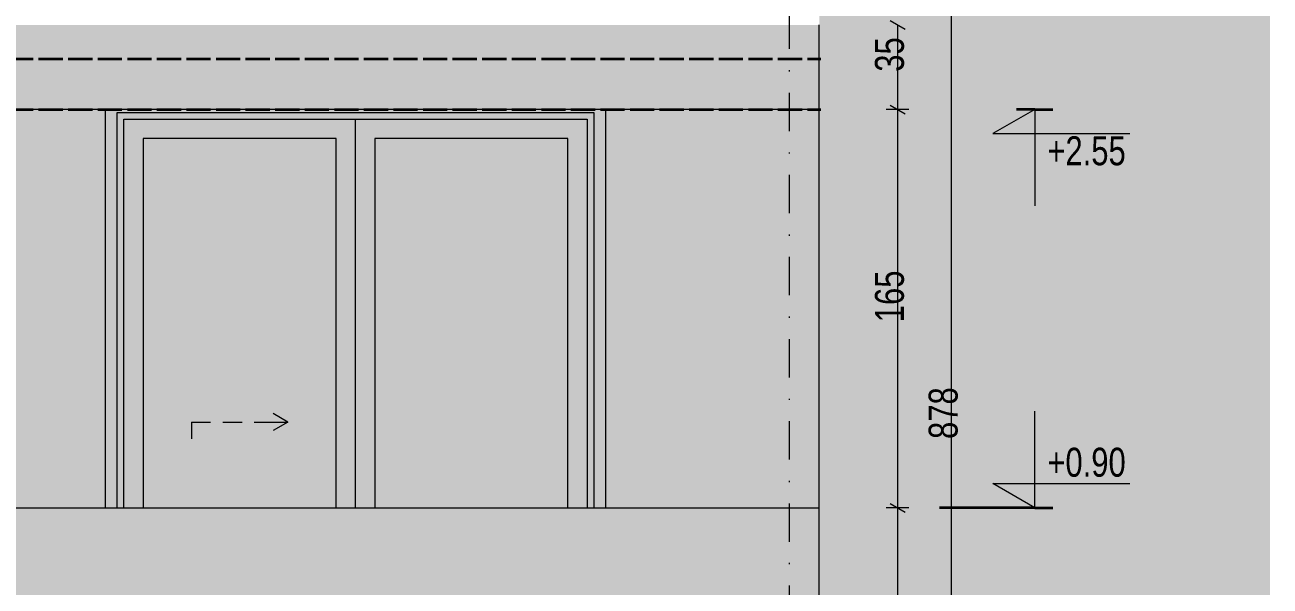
# Model space of a CAD drawing. Header units: millimetres. Extents: x -440 to 2671, y 0 to 297.
# Drawn here: x 2022.7 to 2125.8, y 167.3 to 213.8 of the extents above; entities that cross this region are included whole.
import ezdxf

# ---------------------------------------------------------------- set-up
doc = ezdxf.new("R2010")
doc.units = ezdxf.units.MM
doc.header["$MEASUREMENT"] = 0
doc.linetypes.add('- Осеви линии', pattern=[6.702778, 3.175, -1.763889, 0, -1.763889])
doc.linetypes.add('- Скирити линии', pattern=[2.45, 2, -0.45])
for name, color, linetype, lineweight, true_color in [('1', 7, 'Continuous', 13, 0x2b2b2b), ('3', 7, 'Continuous', 18, 0x7c7c7c), ('4', 7, 'Continuous', 20, 0x3e3e3e), ('61', 7, 'Continuous', 20, 0x6a6a6a), ('85', 7, 'Continuous', 20, 0x404040), ('87', 7, 'Continuous', 20, 0x6a6a6a), ('88', 7, 'Continuous', 20, 0x5e5e5e)]:
    doc.layers.add(name, color=color, linetype=linetype, lineweight=lineweight, true_color=true_color)
for name, color, linetype, lineweight in [('141', 7, 'Continuous', 35), ('164', 255, 'Continuous', 15), ('41', 7, 'Continuous', 35)]:
    doc.layers.add(name, color=color, linetype=linetype, lineweight=lineweight)
doc.layers.add('RGB colored ARCHICAD elements', color=7, linetype='Continuous')
doc.styles.add('GENERATED_STYLE_6', font='GOTHIC.TTF')

msp = doc.modelspace()

# ---------------------------------------------------------------- hatches: boundary and pattern name
at = {"layer": '85', "linetype": 'Continuous', "lineweight": 20, "true_color": 0x2a2a2a}
for points in [[(2106.32, 206.77), (2102.86, 204.77), (2106.32, 204.77)], [(2106.32, 173.77), (2106.32, 175.77), (2102.86, 175.77)]]:
    msp.add_hatch(color=250, dxfattribs=at).paths.add_polyline_path(points)
at = {"layer": '87', "linetype": 'Continuous', "lineweight": 0, "true_color": 0xffffff}
msp.add_hatch(color=7, dxfattribs=at).paths.add_polyline_path([(1950.47, 262.98), (1965.47, 268.44), (2088.47, 268.44), (2088.47, 92.77), (2125.83, 92.77), (2125.83, 283.93), (1950.47, 283.93)])
at = {"layer": 'RGB colored ARCHICAD elements', "linetype": 'Continuous', "lineweight": 0, "true_color": 0xf2eee3}
for points in [[(2088.47, 213.77), (1950.47, 213.77), (1950.47, 206.77), (2088.47, 206.77)], [(2016.47, 173.77), (2029.31, 173.77), (2029.31, 206.77), (2016.47, 206.77)], [(2070.79, 206.77), (2070.79, 173.77), (2083.47, 173.77), (2083.47, 206.77)], [(2083.47, 173.77), (2088.47, 173.77), (2088.47, 206.77), (2083.47, 206.77)], [(1950.47, 155.77), (2088.47, 155.77), (2088.47, 173.77), (1950.47, 173.77)]]:
    msp.add_hatch(color=7, dxfattribs=at).paths.add_polyline_path(points)
at = {"layer": 'RGB colored ARCHICAD elements', "linetype": 'Continuous', "lineweight": 0, "true_color": 0x4e4e49}
for points in [[(2030.05, 206.77), (2029.31, 206.77), (2029.31, 173.77), (2030.31, 173.77), (2030.31, 206.51)], [(2030.05, 206.77), (2030.31, 206.51), (2069.79, 206.51), (2070.05, 206.77)], [(2030.31, 206.51), (2030.31, 205.97), (2030.85, 205.97), (2069.25, 205.97), (2069.79, 205.97), (2069.79, 206.51)], [(2069.79, 206.51), (2069.79, 173.77), (2070.79, 173.77), (2070.79, 206.77), (2070.05, 206.77)], [(2030.85, 205.97), (2030.31, 205.97), (2030.31, 173.77), (2030.85, 173.77)], [(2030.85, 204.37), (2032.45, 204.37), (2048.45, 204.37), (2050.05, 204.37), (2050.05, 205.97), (2030.85, 205.97)], [(2069.25, 205.97), (2050.05, 205.97), (2050.05, 204.37), (2051.65, 204.37), (2067.65, 204.37), (2069.25, 204.37)], [(2069.25, 205.97), (2069.25, 173.77), (2069.79, 173.77), (2069.79, 205.97)], [(2030.85, 204.37), (2030.85, 173.77), (2032.45, 173.77), (2032.45, 204.37)], [(2048.45, 204.37), (2048.45, 173.77), (2050.05, 173.77), (2050.05, 204.37)], [(2050.05, 173.77), (2051.65, 173.77), (2051.65, 204.37), (2050.05, 204.37)], [(2067.65, 204.37), (2067.65, 173.77), (2069.25, 173.77), (2069.25, 204.37)]]:
    msp.add_hatch(color=251, dxfattribs=at).paths.add_polyline_path(points)
at = {"layer": 'RGB colored ARCHICAD elements', "linetype": 'Continuous', "lineweight": 0, "true_color": 0xf0f7f3}
for points in [[(2032.45, 173.77), (2048.45, 173.77), (2048.45, 204.37), (2032.45, 204.37)], [(2051.65, 204.37), (2051.65, 173.77), (2067.65, 173.77), (2067.65, 204.37)]]:
    msp.add_hatch(color=7, dxfattribs=at).paths.add_polyline_path(points)

# ---------------------------------------------------------------- linework, layer by layer
at = {"layer": '141', "color": 250, "linetype": 'Continuous', "lineweight": 35, "true_color": 0x2a2a2a}
for p, q in [((2106.32, 206.77), (2104.82, 206.77)), ((2106.32, 206.77), (2107.82, 206.77)), ((2106.32, 173.77), (2098.43, 173.77)), ((2106.32, 173.77), (2107.82, 173.77))]:
    msp.add_line(p, q, dxfattribs=at)
at = {"layer": '164', "color": 250, "linetype": 'Continuous', "lineweight": 15, "true_color": 0x2a2a2a}
for q in [(2088.47, 213.77), (1950.47, 206.77)]:
    msp.add_line((2088.47, 206.77), q, dxfattribs=at)
at = {"layer": '3', "color": 250, "linetype": 'Continuous', "lineweight": 18, "true_color": 0x2a2a2a}
for p, q in [((2036.45, 180.87), (2038.05, 180.87)), ((2036.45, 180.87), (2036.45, 179.47)), ((2039.05, 180.87), (2040.65, 180.87)), ((2041.65, 180.87), (2042.85, 180.87)), ((2042.85, 180.87), (2044.45, 180.87)), ((2044.45, 180.87), (2043.24, 181.57)), ((2044.45, 180.87), (2043.24, 180.17))]:
    msp.add_line(p, q, dxfattribs=at)
at = {"layer": '4', "color": 250, "linetype": '- Осеви линии', "lineweight": 20, "true_color": 0x2a2a2a}
msp.add_line((2085.97, 255.77), (2085.97, 85.77), dxfattribs=at)
msp.add_line((2085.97, 255.77), (2085.97, 85.77), dxfattribs=at)
msp.add_line((2085.97, 255.77), (2085.97, 85.77), dxfattribs=at)
at = {"layer": '41', "color": 250, "linetype": '- Скирити линии', "lineweight": 35, "true_color": 0x2a2a2a, "flags": 128}
for points in [[(1950.3, 210.97), (2088.59, 210.97)], [(1950.3, 206.77), (2088.59, 206.77)]]:
    msp.add_lwpolyline(points, dxfattribs=at)
at = {"layer": '61', "linetype": 'Continuous', "lineweight": 20}
for p, q in [((2029.31, 206.77), (2029.31, 173.77)), ((2030.31, 173.77), (2030.31, 206.51)), ((2030.31, 206.51), (2069.79, 206.51)), ((2069.79, 206.51), (2069.79, 173.77)), ((2070.79, 173.77), (2070.79, 206.77)), ((2030.85, 173.77), (2030.85, 205.97)), ((2030.85, 205.97), (2050.05, 205.97)), ((2050.05, 204.37), (2050.05, 205.97)), ((2050.05, 205.97), (2069.25, 205.97)), ((2069.25, 205.97), (2069.25, 204.37)), ((2032.45, 204.37), (2032.45, 173.77)), ((2048.45, 204.37), (2032.45, 204.37)), ((2048.45, 173.77), (2048.45, 204.37)), ((2050.05, 173.77), (2050.05, 204.37)), ((2051.65, 204.37), (2051.65, 173.77)), ((2067.65, 204.37), (2051.65, 204.37)), ((2067.65, 173.77), (2067.65, 204.37)), ((2069.25, 204.37), (2069.25, 173.77))]:
    msp.add_line(p, q, dxfattribs=at)
at = {"layer": '85', "linetype": 'Continuous', "lineweight": 20}
for p, q in [((2099.42, 92.77), (2099.42, 268.44)), ((2094.34, 214.13), (2095.59, 213.41)), ((2094.97, 206.77), (2094.97, 213.77)), ((2095.9, 206.77), (2094.03, 206.77)), ((2094.34, 207.13), (2095.59, 206.41)), ((2094.97, 173.77), (2094.97, 206.77)), ((2106.32, 206.77), (2102.86, 204.77)), ((2106.32, 206.77), (2106.32, 198.77)), ((2102.86, 204.77), (2106.32, 204.77)), ((2106.32, 204.77), (2114.21, 204.77)), ((2106.32, 173.77), (2106.32, 181.77)), ((2106.32, 173.77), (2102.86, 175.77)), ((2102.86, 175.77), (2106.32, 175.77)), ((2106.32, 175.77), (2114.21, 175.77)), ((2095.9, 173.77), (2094.03, 173.77)), ((2094.34, 174.13), (2095.59, 173.41)), ((2094.97, 148.77), (2094.97, 173.77))]:
    msp.add_line(p, q, dxfattribs=at)
at = {"layer": '87', "color": 250, "linetype": 'Continuous', "lineweight": 20, "true_color": 0x2a2a2a}
for p in [(1950.47, 173.77), (2088.47, 155.77)]:
    msp.add_line(p, (2088.47, 173.77), dxfattribs=at)
at = {"layer": '88', "color": 250, "linetype": 'Continuous', "lineweight": 20, "true_color": 0x2a2a2a}
msp.add_line((2088.47, 173.77), (2088.47, 206.77), dxfattribs=at)

# ---------------------------------------------------------------- texts
at = {"layer": '1', "linetype": 'Continuous', "lineweight": 13, "char_height": 2.4, "attachment_point": 7, "rotation": 90, "style": 'GENERATED_STYLE_6'}
for s, insert in [('\\A1;{\\W0.800000x;\\pql;\\fCentury Gothic|b0|i0|c0|p34;35}', (2095.52, 209.89)), ('\\A1;{\\W0.800000x;\\pql;\\fCentury Gothic|b0|i0|c0|p34;165}', (2095.52, 189.14)), ('\\A1;{\\W0.800000x;\\pql;\\fCentury Gothic|b0|i0|c0|p34;878}', (2099.97, 179.47))]:
    msp.add_mtext(s, dxfattribs=dict(at, insert=insert))
at = {"layer": '1', "linetype": 'Continuous', "lineweight": 13, "char_height": 2.4, "attachment_point": 7, "style": 'GENERATED_STYLE_6'}
for s, insert in [('\\A1;{\\W0.800000x;\\pql;\\fCentury Gothic|b0|i0|c0|p34;+2.55}', (2107.37, 202.11)), ('\\A1;{\\W0.800000x;\\pql;\\fCentury Gothic|b0|i0|c0|p34;+0.90}', (2107.37, 176.31))]:
    msp.add_mtext(s, dxfattribs=dict(at, insert=insert))

doc.saveas('drawing.dxf')
